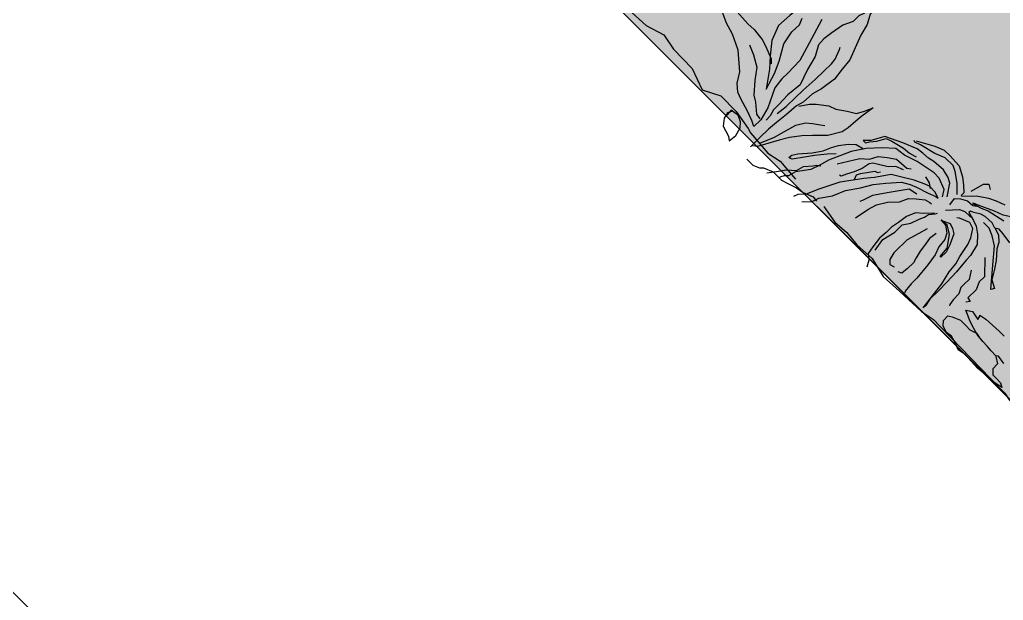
# Model space of a CAD drawing. Header units: metres. Extents: x 97 to 197, y 104 to 205.
# Drawn here: x 152.0338 to 152.5015, y 141.2076 to 141.4838 of the extents above; entities that cross this region are included whole.
import ezdxf

# ---------------------------------------------------------------- set-up
doc = ezdxf.new("R2010")
doc.units = ezdxf.units.M
doc.layers.add('00-AUX1', color=200, linetype='Continuous', plot=False)
for name, color, linetype in [('18-HATCH', 1, 'Continuous'), ('23-FAC_5ª', 1, 'Continuous'), ('6-VEGETAÇÃO', 104, 'Continuous')]:
    doc.layers.add(name, color=color, linetype=linetype)

# ---------------------------------------------------------------- blocks, each defined once
blk = doc.blocks.new('A$C20B154FB')
at = {"layer": '6-VEGETAÇÃO', "color": 72}
for points in [[(2479.9, 569.6), (2478.1, 555.8), (2483.3, 543.7), (2483.3, 528.2), (2485, 502.3), (2485, 485), (2479.9, 469.5), (2479.9, 448.8), (2467.8, 422.9), (2462.6, 388.3), (2459.1, 362.4), (2460.9, 341.7), (2476.4, 314.1), (2486.8, 276.1), (2502.3, 234.7), (2498.9, 193.3), (2500.6, 158.7), (2500.6, 139.8), (2505.8, 122.5), (2507.5, 107)], [(2486.8, 571.3), (2497.1, 552.3), (2495.4, 523), (2495.4, 509.2), (2497.1, 493.6), (2511, 469.5), (2519.6, 438.4), (2529.9, 412.5), (2545.5, 372.8), (2548.9, 341.7), (2554.1, 308.9), (2548.9, 267.5), (2542, 241.6), (2540.3, 208.8), (2535.1, 189.8), (2533.4, 155.3), (2529.9, 122.5), (2528.2, 94.9), (2528.2, 63.8), (2528.2, 46.5), (2528.2, 29.3)], [(2419.6, 393.7), (2432.4, 351.7), (2456.2, 278.7), (2458, 233), (2458, 211.1), (2461.6, 181.8), (2487.2, 132.5), (2496.4, 97.8), (2496.4, 72.2), (2481.7, 79.6), (2454.3, 88.7), (2423.3, 97.8), (2403.1, 105.1), (2384.9, 119.7), (2368.4, 145.3), (2324.6, 181.8), (2284.4, 200.1), (2253.3, 209.3), (2227.7, 220.2)], [(2251.5, 249.4), (2293.5, 247.6), (2315.4, 249.4), (2348.3, 245.8), (2366.6, 240.3), (2401.3, 227.5), (2410.5, 218.4)], [(2334.8, 500.5), (2357.5, 444.9), (2357.5, 426.6), (2357.5, 388.3), (2353.8, 340.8), (2352, 302.4), (2368.4, 262.2), (2394, 231.2), (2417.8, 205.6), (2448.8, 163.6), (2434.2, 207.4), (2419.6, 238.5), (2395.8, 278.7), (2388.5, 315.2), (2388.5, 342.6), (2381.2, 359)], [(2817.8, 349.8), (2861.4, 375.7), (2885.9, 385.2), (2906.3, 386.6), (2943.1, 385.2), (2968.9, 371.6), (2986.6, 358), (3001.6, 344.4), (3001.6, 334.9), (3003, 334.9), (3022, 353.9), (3030.2, 363.4), (3056.1, 381.1), (3075.1, 390.7), (3098.3, 400.2)], [(3141.9, 396.1), (3114.6, 378.4), (3091.5, 368.9), (3050.6, 349.8), (3038.4, 344.4), (3037, 341.7), (3061.5, 349.8), (3079.2, 358), (3126.9, 368.9)], [(3178.6, 340.3), (3150, 344.4), (3133.7, 345.7), (3124.2, 338.9), (3109.2, 343), (3084.7, 341.7), (3072.4, 337.6), (3056.1, 328.1), (3047.9, 324), (3047.9, 318.5), (3071.1, 313.1), (3086, 307.6), (3103.7, 295.4), (3122.8, 276.3), (3131, 243.7), (3132.3, 227.3), (3136.4, 187.9), (3137.8, 151.1), (3139.1, 118.5), (3139.1, 88.5), (3143.2, 68.1), (3143.2, 60), (3132.3, 138.9), (3122.8, 174.3), (3120.1, 201.5), (3113.3, 221.9), (3105.1, 258.6), (3098.3, 276.3), (3084.7, 296.8), (3068.3, 302.2), (3041.1, 291.3), (3035.7, 285.9)], [(3011.7, 361.3), (3021.4, 397.7), (3031.1, 407.4), (3043.2, 400.1)], [(2514.4, 139.8), (2517.9, 169.1), (2517.9, 201.9), (2517.9, 231.2), (2519.6, 272.7), (2519.6, 303.7), (2519.6, 331.4), (2517.9, 346.9), (2507.5, 372.8), (2504, 378)], [(2992.1, 329.4), (2971.7, 349.8), (2945.8, 367.5), (2930.8, 374.3), (2902.2, 373), (2875, 362.1), (2832.8, 351.2), (2817.8, 345.7), (2813.7, 347.1)], [(2978.5, 306.3), (2958, 336.2), (2944.4, 343), (2921.3, 348.5), (2888.6, 345.7), (2872.3, 341.7), (2853.2, 340.3), (2834.1, 337.6), (2797.4, 321.3), (2752.5, 299.5), (2734.8, 265.5), (2721.1, 251.8), (2729.3, 251.8), (2734.8, 261.4), (2747, 276.3), (2759.3, 298.1), (2774.2, 303.6), (2808.3, 313.1), (2828.7, 315.8), (2843.7, 319.9), (2847.8, 321.3)], [(2998.9, 296.8), (2994.8, 317.2), (3007.1, 328.1), (3023.4, 337.6), (3041.1, 338.9), (3049.3, 344.4)], [(3125.5, 338.9), (3143.2, 333.5), (3158.2, 319.9), (3166.4, 304.9), (3186.8, 283.1), (3200.4, 264.1), (3215.4, 239.6), (3235.8, 228.7), (3231.7, 220.5), (3189.5, 268.2), (3156.8, 306.3), (3133.7, 319.9), (3113.3, 328.1), (3096.9, 328.1), (3092.8, 328.1)], [(2540.3, 193.3), (2555.9, 217.4), (2567.9, 229.5), (2593.9, 250.2), (2612.8, 257.1), (2637, 274.4), (2657.8, 288.2), (2668.1, 307.2), (2678.5, 329.6), (2673.3, 293.4), (2671.6, 272.7), (2669.8, 246.8), (2666.4, 227.8), (2647.4, 195), (2619.8, 165.6), (2600.8, 144.9), (2581.8, 119), (2567.9, 94.9), (2550.7, 62.1), (2540.3, 43.1), (2529.9, 34.5)], [(2970.3, 298.1), (2959.4, 314.4), (2929.5, 325.3), (2910.4, 325.3), (2858.7, 314.4), (2823.3, 302.2), (2794.7, 298.1), (2768.8, 273.6), (2741.6, 242.3), (2719.8, 209.7), (2707.5, 179.7), (2695.3, 151.1), (2688.5, 125.3), (2680.3, 100.8), (2657.1, 68.1), (2651.7, 47.7), (2643.5, 39.5), (2639.4, 31.4), (2638.1, 25.9)], [(3000.3, 279.1), (3024.8, 306.3), (3038.4, 313.1), (3056.1, 314.4), (3058.8, 314.4)], [(2723.9, 25.9), (2741.6, 43.6), (2748.4, 64), (2768.8, 94), (2782.4, 128), (2804.2, 160.7), (2821.9, 190.6), (2842.3, 216.5), (2868.2, 247.8), (2888.6, 260), (2904.9, 266.8), (2937.6, 277.7), (2958, 285.9), (2964.9, 287.2), (2947.2, 292.7), (2926.7, 292.7), (2913.1, 287.2), (2887.2, 275), (2860, 257.3), (2835.5, 242.3), (2811, 205.6), (2793.3, 183.8), (2777, 160.7), (2756.5, 132.1), (2732, 80.4), (2718.4, 47.7), (2703.4, 31.4), (2699.4, 19.1)], [(2717.1, 160.7), (2733.4, 186.5), (2748.4, 212.4), (2767.4, 230.1), (2778.3, 250.5), (2796, 265.5), (2816.4, 280.4), (2851.8, 283.1), (2861.4, 289.9)], [(2902.2, 302.2), (2919.9, 298.1), (2929.5, 291.3), (2932.2, 289.9)], [(2849.1, 273.6), (2828.7, 265.5), (2815.1, 250.5), (2793.3, 236.9), (2781, 228.7), (2775.6, 220.5), (2771.5, 198.8), (2763.3, 178.4), (2753.8, 159.3), (2748.4, 145.7), (2742.9, 144.3)], [(2851.8, 96.7), (2858.7, 134.8), (2865.5, 159.3), (2880.4, 185.2), (2902.2, 208.3), (2911.8, 231.4), (2926.7, 245), (2944.4, 260), (2958, 264.1), (2963.5, 264.1)], [(2948.5, 74.9), (2941.7, 108.9), (2949.9, 144.3), (2949.9, 171.6), (2962.1, 190.6), (2970.3, 213.7), (2975.7, 227.3), (2978.5, 239.6), (2989.4, 253.2), (2992.1, 258.6)], [(3015.2, 254.6), (3034.3, 264.1), (3047.9, 258.6), (3060.2, 251.8), (3073.8, 224.6), (3080.6, 204.2), (3080.6, 185.2), (3077.9, 185.2), (3075.1, 213.7), (3053.4, 242.3), (3031.6, 255.9), (3020.7, 253.2), (3011.1, 253.2), (3028.8, 251.8), (3046.5, 239.6), (3054.7, 224.6), (3057.4, 200.1), (3065.6, 178.4), (3071.1, 147.1), (3076.5, 102.1), (3076.5, 81.7), (3079.2, 57.2), (3081.9, 53.2)], [(3160.9, 266.8), (3196.3, 231.4), (3196.3, 212.4), (3205.8, 192), (3205.8, 162), (3216.7, 159.3), (3209.9, 149.8)], [(2696.6, 177), (2681.7, 159.3), (2661.2, 133.4), (2646.2, 111.7), (2627.2, 84.5), (2623.1, 83.1), (2617.7, 81.7), (2619, 91.3), (2627.2, 104.9), (2651.7, 133.4), (2668, 157.9), (2676.2, 179.7), (2685.7, 196), (2700.7, 216.5), (2715.7, 231.4), (2737.5, 236.9)], [(2918.6, 254.6), (2895.4, 249.1), (2880.4, 227.3), (2865.5, 205.6), (2841, 168.8), (2832.8, 143), (2828.7, 134.8)], [(2986.6, 253.2), (2966.2, 231.4), (2951.2, 217.8), (2941.7, 194.7), (2939, 168.8), (2934.9, 147.1), (2934.9, 128), (2933.5, 104.9), (2937.6, 76.3), (2941.7, 55.9), (2955.3, 45), (2964.9, 28.7)], [(2335.5, 212.9), (2361.1, 201.9), (2390.4, 185.5), (2412.3, 158.1), (2437.9, 128.9), (2454.3, 119.7), (2478.1, 99.6), (2492.7, 97.8)], [(2538.6, 53.4), (2554.1, 91.4), (2561, 120.8), (2569.7, 153.6), (2583.5, 176), (2597.3, 188.1), (2614.6, 200.2), (2623.2, 207.1)], [(2778.3, 164.7), (2772.9, 177), (2778.3, 186.5), (2790.6, 204.2), (2800.1, 217.8), (2806.9, 220.5), (2811, 227.3)], [(3003, 211), (2996.2, 186.5), (2986.6, 153.9), (2986.6, 140.3), (2986.6, 122.6), (2986.6, 104.9), (2992.1, 85.8), (3001.6, 76.3), (3013.9, 80.4)], [(3027.5, 219.2), (3024.8, 197.4), (3028.8, 175.6), (3031.6, 157.9), (3037, 137.5), (3041.1, 123.9), (3041.1, 102.1), (3039.7, 83.1), (3030.2, 79)], [(3159.6, 217.8), (3173.2, 197.4), (3173.2, 179.7), (3173.2, 167.5), (3181.3, 152.5), (3182.7, 130.7), (3185.4, 115.8), (3186.8, 113)], [(3393.8, 109.7), (3370.3, 113), (3364.7, 108.6), (3346.8, 109.7), (3332.2, 110.8), (3314.3, 110.8), (3290.8, 113), (3274, 117.5), (3253.9, 123.1), (3236, 130.9), (3224.8, 135.4), (3239.3, 145.5), (3264, 141), (3261.7, 151.1), (3259.5, 153.3), (3278.5, 156.7), (3324.4, 160), (3343.4, 160)], [(2606.8, 12.3), (2621.7, 32.7), (2636.7, 54.5), (2655.8, 72.2), (2661.2, 92.6), (2677.6, 111.7), (2681.7, 118.5), (2691.2, 126.6)], [(3365.8, 107.5), (3382.6, 97.4), (3383.7, 79.5), (3394.9, 69.4), (3409.4, 69.4), (3424, 68.3), (3435.2, 62.7), (3410.5, 57.1), (3391.5, 56), (3354.6, 52.7), (3305.4, 53.8), (3285.2, 49.3), (3266.2, 57.1), (3247.2, 61.6), (3231.5, 59.4), (3213.6, 63.8), (3203.5, 75), (3202.4, 91.8), (3212.5, 98.5), (3233.8, 107.5), (3255, 107.5), (3268.4, 107.5), (3287.5, 114.2), (3299.8, 111.9)], [(2050.3, 50.2), (2111.9, 54.3), (2161.2, 70.7), (2206.4, 62.5), (2276.2, 62.5), (2333.7, 42), (2378.9, 66.6), (2436.4, 66.6), (2489.8, 58.4), (2502.1, 54.3), (2572, 50.2), (2608.9, 58.4), (2670.6, 54.3)], [(2429.3, 60.4), (2422.6, 48.1), (2427.1, 32.4), (2440.5, 15.7), (2468.5, 7.8), (2478.6, 0), (2480.8, 22.4), (2474.1, 44.7), (2462.9, 55.9), (2447.2, 63.7), (2441.6, 62.6), (2424.9, 59.3), (2426, 42.5)], [(2545, 0.2), (2567.3, 0.2), (2584, 8.5), (2591, 15.5), (2616.1, 26.6), (2646.7, 26.6), (2664.9, 32.2), (2688.5, 40.5), (2709.5, 44.7), (2723.4, 50.3), (2735.9, 55.9), (2749.9, 54.5)], [(2773.2, 58.4), (2822.5, 50.2), (2863.6, 54.3), (2904.7, 50.2), (2958.1, 54.3), (3011.5, 42), (3069, 46.1), (3147.1, 50.2), (3184, 58.4), (3208.7, 58.4), (3249.8, 58.4), (3397.6, 58.4), (3451, 58.4), (3471.6, 54.3), (3578.4, 58.4), (3619.5, 74.8), (3693.4, 70.7), (3734.5, 70.7), (3857.7, 62.5), (3911.1, 70.7), (3989.2, 62.5), (4005.6, 66.6)]]:
    blk.add_lwpolyline(points, dxfattribs=at)

msp = doc.modelspace()

# ---------------------------------------------------------------- hatches: boundary and pattern name
at = {"layer": '18-HATCH', "true_color": 0xadddf7, "transparency": 33554508}
h = msp.add_hatch(color=141, dxfattribs=at)
h.dxf.hatch_style = 1
h.paths.add_polyline_path([(153.94813, 139.85973), (153.5895, 139.65268), (153.10307, 140.1391), (150.59899, 138.69336), (151.87466, 133.93249), (151.51603, 133.72543), (149.99969, 136.35181), (146.9686, 134.60181), (147.39296, 133.86681), (147.30635, 133.81681), (148.92696, 131.00983), (157.17448, 135.77154), (147.16447, 153.10938), (138.91695, 148.34768), (140.66675, 145.31693), (140.75336, 145.36693), (140.93687, 145.04908), (145.53713, 147.70504), (144.43905, 148.80312), (144.79768, 149.01018)])

# ---------------------------------------------------------------- linework, layer by layer
at = {"layer": '00-AUX1'}
msp.add_lwpolyline([(138.91695, 148.34768), (147.16447, 153.10938), (157.17448, 135.77154), (148.92696, 131.00983), (147.30635, 133.81681), (147.39296, 133.86681), (146.9686, 134.60181), (149.99969, 136.35181), (151.51603, 133.72543), (151.87466, 133.93249), (150.59899, 138.69336), (153.10307, 140.1391), (153.5895, 139.65268), (153.94813, 139.85973), (144.79768, 149.01018), (144.43905, 148.80312), (145.53713, 147.70504), (140.93687, 145.04908), (140.75336, 145.36693), (140.66675, 145.31693), (138.91695, 148.34768)], dxfattribs=at)
at = {"layer": '23-FAC_5ª'}
msp.add_lwpolyline([(150.09051, 143.71734), (152.72385, 141.084), (152.36522, 140.87695), (149.71742, 143.52475)], dxfattribs=at)

# ---------------------------------------------------------------- block references
at = {"layer": '6-VEGETAÇÃO', "xscale": 0.0001824180293517025, "yscale": 0.0001824180293517025, "zscale": 0.0001824180293517025, "rotation": 314.1145085881545}
msp.add_blockref('A$C20B154FB', (152.05643, 141.75073), dxfattribs=at)

doc.saveas('drawing.dxf')
